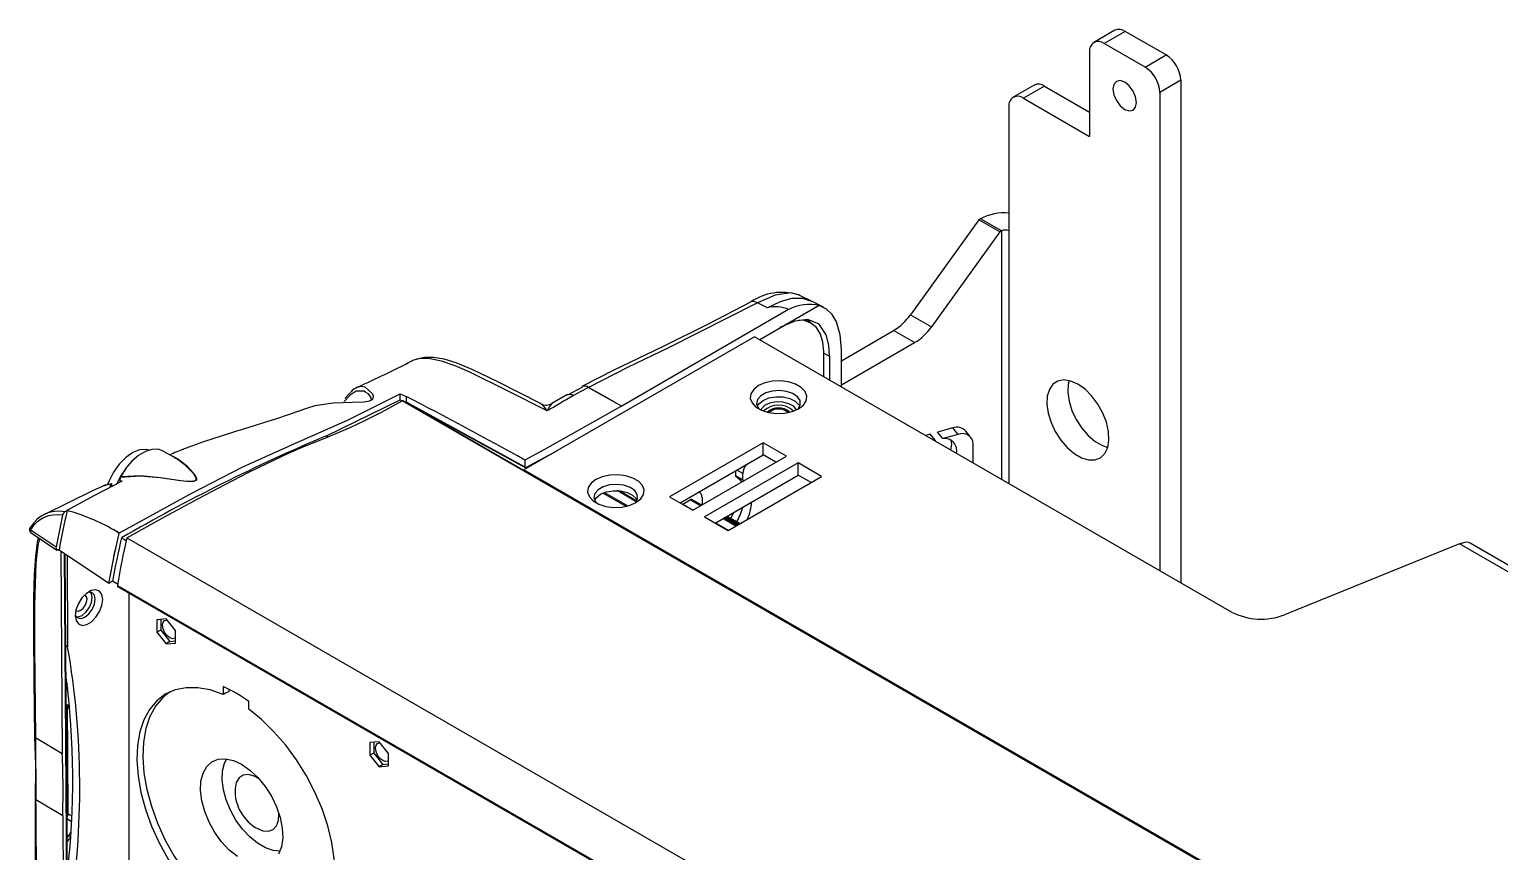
# Model space of a CAD drawing. Header units: inches. Extents: x 5 to 105, y 0 to 80.
# Drawn here: x 14.96 to 23.12, y 75.68 to 80.24 of the extents above; entities that cross this region are included whole.
import ezdxf

# ---------------------------------------------------------------- set-up
doc = ezdxf.new("R2010")
doc.units = ezdxf.units.IN
doc.header["$MEASUREMENT"] = 0

msp = doc.modelspace()

# ---------------------------------------------------------------- linework, layer by layer
for p, q in [((20.9878, 80.2395), (20.8713, 80.1723)), ((21.0452, 80.2338), (20.9287, 80.1666)), ((21.2725, 80.1026), (21.0452, 80.2338)), ((20.8475, 80.1197), (20.8475, 79.6509)), ((21.156, 80.0353), (20.9287, 80.1666)), ((21.156, 80.0353), (21.2725, 80.1026)), ((21.3537, 79.9619), (21.2372, 79.8947)), ((21.3537, 79.9619), (21.3537, 77.1728)), ((20.54, 79.9355), (20.4235, 79.8683)), ((20.5974, 79.9298), (20.4809, 79.8626)), ((20.5974, 79.9298), (20.8475, 79.7854)), ((21.2372, 79.8947), (21.2372, 77.24)), ((20.3998, 79.8157), (20.3998, 77.7235)), ((20.4809, 79.8626), (20.8475, 79.6509)), ((20.2336, 79.1879), (19.8531, 78.6607)), ((20.2427, 79.1932), (20.2336, 79.1879)), ((20.35, 79.1207), (20.2336, 79.1879)), ((20.3592, 79.126), (20.2427, 79.1932)), ((20.35, 79.1207), (19.9696, 78.5934)), ((20.3592, 79.126), (20.35, 79.1207)), ((20.3592, 79.126), (20.3592, 77.7469)), ((19.2998, 78.7377), (19.24, 78.7679)), ((19.3702, 78.7028), (19.2996, 78.7378)), ((19.1775, 78.6888), (18.2508, 78.1538)), ((19.0603, 78.6988), (19.0039, 78.7273)), ((19.3473, 78.7118), (19.0176, 78.5214)), ((19.3473, 78.7118), (19.3438, 78.7135)), ((19.8531, 78.6607), (19.9696, 78.5934)), ((19.3008, 78.6141), (19.2693, 78.6323)), ((19.301, 78.6162), (19.2834, 78.6339)), ((19.2985, 78.6154), (19.301, 78.6162)), ((19.4699, 78.4055), (19.76, 78.573)), ((19.8764, 78.5058), (19.76, 78.573)), ((18.9882, 78.5383), (17.7088, 77.7997)), ((21.6354, 77.0102), (18.9882, 78.5383)), ((19.4699, 78.2711), (19.8764, 78.5058)), ((19.3721, 78.3167), (19.3721, 78.4564)), ((19.3721, 78.4467), (19.4049, 78.4301)), ((19.4049, 78.4301), (19.4049, 78.2978)), ((19.4699, 78.2603), (19.4699, 78.4668)), ((18.0342, 78.259), (17.9496, 78.2135)), ((18.0667, 78.2573), (18.2508, 78.1538)), ((16.6126, 77.9891), (17.022, 78.1888)), ((16.7447, 78.2142), (16.7104, 78.1796)), ((16.8305, 78.2281), (16.8286, 78.2299)), ((17.022, 78.2212), (17.0551, 78.2072)), ((17.022, 78.1888), (17.022, 78.2212)), ((17.022, 78.1888), (17.0335, 78.1821)), ((66.8489, 49.4243), (17.0335, 78.1821)), ((66.8533, 49.4246), (17.0379, 78.1825)), ((17.0551, 78.2072), (17.0551, 78.1726)), ((17.0679, 78.1705), (17.7135, 77.817)), ((17.0699, 78.1663), (17.7154, 77.8127)), ((17.0724, 78.1649), (17.0703, 78.1638)), ((17.9473, 78.2151), (17.8633, 78.1675)), ((17.0948, 78.1496), (17.0961, 78.1519)), ((17.1085, 78.1417), (17.1115, 78.1435)), ((18.2508, 78.1538), (18.2505, 78.1536)), ((19.9634, 77.9982), (19.9364, 77.991)), ((19.9924, 77.9624), (19.9634, 77.9982)), ((20.0887, 78.032), (20.0035, 78.0091)), ((20.0325, 77.9732), (20.0035, 78.0091)), ((20.1177, 77.9961), (20.0325, 77.9732)), ((20.1177, 77.9961), (20.0887, 78.032)), ((20.1891, 77.9788), (20.1601, 78.0147)), ((15.8146, 77.9119), (15.8201, 77.914)), ((16.6126, 77.9892), (16.612, 77.9889)), ((16.612, 77.9889), (16.6218, 77.9831)), ((16.6126, 77.9892), (16.6223, 77.9832)), ((19.0358, 77.9503), (18.5162, 77.6504)), ((19.1657, 77.8753), (19.0358, 77.9503)), ((19.0358, 77.8828), (19.0358, 77.9503)), ((19.9924, 77.9624), (19.988, 77.9612)), ((19.9889, 77.9607), (19.9924, 77.9624)), ((20.2009, 77.8383), (20.2009, 77.9435)), ((15.7731, 77.8667), (15.7034, 77.905)), ((15.7821, 77.8612), (15.772, 77.865)), ((17.7135, 77.8542), (17.7135, 77.817)), ((17.7198, 77.8131), (17.8942, 77.9068)), ((17.8163, 77.8618), (17.8134, 77.8634)), ((17.8202, 77.867), (17.8228, 77.8655)), ((17.8671, 77.8911), (17.8661, 77.8917)), ((17.8729, 77.8953), (17.8736, 77.8949)), ((17.8904, 77.9046), (17.8903, 77.9047)), ((17.8931, 77.9061), (17.8931, 77.9062)), ((18.5746, 77.6166), (19.0358, 77.8828)), ((18.6461, 77.5754), (19.1657, 77.8753)), ((19.2306, 77.8379), (18.711, 77.5379)), ((19.1072, 77.8416), (19.0358, 77.8828)), ((19.3605, 77.7629), (19.2306, 77.8379)), ((19.2306, 77.7704), (19.2306, 77.8379)), ((15.4686, 77.7566), (15.4652, 77.7388)), ((66.2057, 49.803), (17.7088, 77.7997)), ((17.7088, 77.7997), (17.7088, 77.7952)), ((17.7234, 77.8082), (17.7157, 77.8126)), ((17.72, 77.8132), (17.7261, 77.8097)), ((18.7695, 77.5042), (19.2306, 77.7704)), ((18.8409, 77.4629), (19.3605, 77.7629)), ((18.883, 77.7946), (18.883, 77.766)), ((18.9239, 77.7423), (18.883, 77.766)), ((18.9239, 77.7791), (18.89, 77.7987)), ((18.9239, 77.7423), (18.9239, 77.7791)), ((19.302, 77.7291), (19.2306, 77.7704)), ((15.3877, 77.7169), (15.3691, 77.7085)), ((15.3813, 77.7121), (15.4193, 77.7232)), ((15.4068, 77.6974), (15.4193, 77.7232)), ((15.4193, 77.7232), (15.4194, 77.7065)), ((15.4652, 77.7388), (15.4652, 77.7289)), ((18.275, 77.597), (18.1469, 77.6709)), ((18.1547, 77.6739), (18.2841, 77.5992)), ((18.3319, 77.6228), (18.2255, 77.6843)), ((18.2402, 77.6832), (18.3353, 77.6284)), ((18.6847, 77.6741), (18.6795, 77.6771)), ((18.9294, 77.739), (18.9239, 77.7423)), ((18.5162, 77.6504), (18.6461, 77.5754)), ((18.5897, 77.6099), (18.6371, 77.6373)), ((18.5897, 77.6099), (18.6478, 77.5764)), ((18.5897, 77.6079), (18.5897, 77.6099)), ((18.6887, 77.6), (18.6306, 77.6335)), ((18.6952, 77.6038), (18.6371, 77.6373)), ((18.6966, 77.6111), (18.6911, 77.6014)), ((18.6966, 77.6478), (18.6966, 77.6111)), ((15.1481, 77.5475), (15.1124, 77.3715)), ((15.1722, 77.5723), (15.1611, 77.5664)), ((15.1723, 77.5744), (15.1737, 77.574)), ((18.711, 77.5379), (18.8409, 77.4629)), ((18.7712, 77.5051), (18.8426, 77.4639)), ((18.8836, 77.4875), (18.8121, 77.5288)), ((18.89, 77.4913), (18.8186, 77.5325)), ((18.8259, 77.5367), (18.8973, 77.4955)), ((18.8268, 77.5372), (18.8982, 77.496)), ((18.8314, 77.5399), (18.9028, 77.4987)), ((18.8317, 77.54), (18.9031, 77.4988)), ((18.836, 77.5426), (18.9075, 77.5013)), ((14.9731, 77.4502), (15.1171, 77.3537)), ((15.4301, 77.4675), (15.4636, 77.4497)), ((15.4626, 77.4457), (15.4301, 77.4675)), ((15.1168, 77.3538), (15.1274, 77.36)), ((15.1212, 77.3533), (15.1271, 77.3567)), ((15.1286, 77.3542), (15.1288, 77.354)), ((15.1391, 77.3472), (15.1466, 76.2235)), ((15.5047, 77.4224), (65.3201, 48.6645)), ((22.9008, 77.388), (21.9295, 76.9953)), ((65.4925, 52.8003), (22.9008, 77.388)), ((65.546, 52.8073), (22.9594, 77.3921)), ((15.1775, 74.6975), (15.1599, 77.3332)), ((15.1802, 74.7013), (15.1627, 77.3314)), ((15.1731, 77.3244), (15.1764, 76.8175)), ((15.4253, 77.1817), (15.4042, 77.1695)), ((15.4536, 77.1653), (15.4253, 77.1817)), ((15.4523, 77.1577), (65.2677, 48.3999)), ((15.4541, 77.1521), (65.2695, 48.3943)), ((15.5156, 77.1166), (15.5156, 75.1309)), ((15.7234, 76.9721), (15.6715, 76.9675)), ((15.6715, 76.9675), (15.6715, 76.8982)), ((15.6927, 76.9694), (15.6927, 76.9096)), ((15.7754, 76.9075), (15.7234, 76.9721)), ((15.6927, 76.9096), (15.6715, 76.8982)), ((15.6715, 76.8982), (15.7234, 76.8336)), ((15.6927, 76.9096), (15.7429, 76.8471)), ((15.7754, 76.8382), (15.7754, 76.9075)), ((15.1764, 76.8175), (15.1661, 76.8234)), ((15.7429, 76.8471), (15.7234, 76.8336)), ((15.7234, 76.8336), (15.7754, 76.8382)), ((15.7429, 76.8471), (15.7754, 76.85)), ((15.1674, 76.6176), (15.1764, 76.6123)), ((16.0388, 76.5965), (16.0388, 76.5526)), ((16.0736, 76.5692), (16.0736, 76.5801)), ((15.1683, 76.4855), (15.1881, 76.4757)), ((15.1772, 76.4862), (15.1717, 76.4889)), ((15.1772, 76.4862), (15.1739, 76.4885)), ((15.1748, 76.4802), (15.1744, 76.4825)), ((15.1846, 76.4753), (15.1748, 76.4802)), ((16.181, 76.4705), (16.181, 76.5144)), ((15.1466, 76.2235), (14.9981, 76.3124)), ((14.9981, 76.3124), (15.0007, 75.9678)), ((16.9055, 76.2897), (16.8535, 76.2851)), ((16.8535, 76.2851), (16.8535, 76.2158)), ((16.8747, 76.287), (16.8747, 76.2272)), ((16.9575, 76.2251), (16.9055, 76.2897)), ((16.8747, 76.2272), (16.8535, 76.2158)), ((16.8535, 76.2158), (16.9055, 76.1512)), ((16.8747, 76.2272), (16.925, 76.1647)), ((16.9575, 76.1558), (16.9575, 76.2251)), ((14.9974, 76.1452), (14.9954, 75.9752)), ((16.925, 76.1647), (16.9055, 76.1512)), ((16.9055, 76.1512), (16.9575, 76.1558)), ((16.925, 76.1647), (16.9575, 76.1676)), ((15.1489, 75.8792), (15.0007, 75.9678)), ((15.1489, 75.8792), (15.1567, 74.7003)), ((15.1792, 75.8905), (15.1962, 75.8801)), ((15.1731, 75.7734), (15.182, 75.768))]:
    msp.add_line(p, q)
at = {"flags": 128}
for points in [[(21.0424, 79.9513), (21.0174, 79.96), (20.9962, 79.9559), (20.9821, 79.9396), (20.9771, 79.9136), (20.9821, 79.8819), (20.9962, 79.8493), (21.0174, 79.8207), (21.0424, 79.8006), (21.0674, 79.7919), (21.0885, 79.796), (21.1027, 79.8123), (21.1077, 79.8383), (21.1027, 79.87), (21.0885, 79.9026), (21.0674, 79.9312), (21.0424, 79.9513)], [(18.9675, 78.7319), (18.9658, 78.7309), (18.7308, 78.6079), (18.4767, 78.4828), (18.2066, 78.3525), (18.0304, 78.2619)], [(19.0039, 78.7273), (18.985, 78.7346), (18.9686, 78.7324), (18.9677, 78.7316)], [(19.2398, 78.7666), (19.231, 78.7719), (19.1899, 78.7814), (19.102, 78.7701), (19.0039, 78.7273), (19.0039, 78.7273)], [(19.2989, 78.7364), (19.2557, 78.7513), (19.194, 78.7503), (19.1298, 78.7325), (19.0603, 78.6988)], [(19.2401, 78.767), (19.235, 78.7702), (19.2325, 78.771)], [(19.0039, 78.7273), (18.5113, 78.4773), (18.286, 78.3693), (18.0667, 78.2573)], [(19.4699, 78.4668), (19.4636, 78.5487), (19.4421, 78.622), (19.4189, 78.6614), (19.3874, 78.6921), (19.3438, 78.7135)], [(19.4049, 78.4301), (19.4005, 78.4926), (19.386, 78.5492), (19.3459, 78.6082), (19.2837, 78.6339), (19.2113, 78.6258), (19.1286, 78.5892)], [(19.3721, 78.4564), (19.3674, 78.5086), (19.3536, 78.5533), (19.3311, 78.589), (19.3008, 78.6141), (19.2639, 78.6278), (19.2351, 78.6302)], [(17.8375, 78.127), (17.6208, 78.2363), (17.4045, 78.344), (17.3265, 78.3775), (17.2503, 78.4035), (17.1886, 78.4163), (17.1308, 78.4169), (17.0907, 78.4061), (17.0862, 78.4031)], [(17.8049, 78.1667), (17.5632, 78.2884), (17.4219, 78.3563), (17.3332, 78.3928), (17.2655, 78.4134), (17.2072, 78.4232), (17.1569, 78.4233), (17.1135, 78.4148), (17.0984, 78.4082)], [(16.7858, 78.2582), (16.8038, 78.2637), (16.8257, 78.2603), (16.8675, 78.2221), (16.8719, 78.2093), (16.87, 78.195), (16.8688, 78.1935)], [(18.0663, 78.2571), (18.0241, 78.2339), (17.9839, 78.2115)], [(18.0325, 78.2629), (18.0311, 78.2623), (18.03, 78.2617)], [(18.2505, 78.1536), (18.1401, 78.2157), (18.0663, 78.2571)], [(19.2325, 78.1387), (19.2592, 78.1593), (19.2749, 78.1835), (19.2781, 78.2092), (19.2686, 78.2345), (19.2471, 78.2571), (19.2155, 78.2754), (19.1763, 78.2877), (19.1326, 78.2932), (19.088, 78.2914), (19.0461, 78.2824), (19.0103, 78.2669), (18.9835, 78.2462), (18.9679, 78.222), (18.9647, 78.1963), (18.9742, 78.1711), (18.9957, 78.1484), (19.0273, 78.1302), (19.0665, 78.1178), (19.1102, 78.1123), (19.1548, 78.1142), (19.1967, 78.1232), (19.2325, 78.1387)], [(19.229, 78.1367), (19.2307, 78.1387), (19.2422, 78.1609), (19.2405, 78.184), (19.2259, 78.2055), (19.2, 78.2232), (19.1656, 78.235), (19.1264, 78.2398), (19.0867, 78.2369), (19.0507, 78.2267), (19.0223, 78.2104), (19.0047, 78.1896), (18.9998, 78.1667), (19.008, 78.144), (19.0138, 78.1367)], [(20.7826, 78.2751), (20.7428, 78.2926), (20.7052, 78.2985), (20.6718, 78.2925), (20.6443, 78.2747), (20.6243, 78.2462), (20.6128, 78.2085), (20.6104, 78.1637), (20.6174, 78.1142), (20.6333, 78.0626), (20.6572, 78.0117), (20.6878, 77.9643), (20.7236, 77.9229), (20.7626, 77.8897), (20.8026, 77.8666), (20.8416, 77.8548), (20.8773, 77.8549), (20.908, 77.8669), (20.9319, 77.8902), (20.9478, 77.9235), (20.9547, 77.965), (20.9524, 78.0125), (20.9409, 78.0634), (20.9209, 78.115), (20.8934, 78.1645), (20.86, 78.2092), (20.8224, 78.2467), (20.7826, 78.2751)], [(20.7337, 78.2951), (20.7292, 78.2758), (20.7269, 78.231), (20.7339, 78.1814), (20.7497, 78.1298), (20.7736, 78.0789), (20.8043, 78.0315), (20.8401, 77.9901), (20.879, 77.9569), (20.9191, 77.9338), (20.9479, 77.924)], [(15.4636, 77.4497), (15.8578, 77.6673), (16.1492, 77.8161), (16.44, 77.9485), (16.7301, 78.0755), (17.022, 78.2212)], [(15.5047, 77.4224), (15.7174, 77.5399), (15.8983, 77.6379), (16.0509, 77.7185), (16.1786, 77.784), (16.2849, 77.8366), (16.3977, 77.8894), (16.4875, 77.9287), (16.5623, 77.9593), (16.6228, 77.9834), (16.683, 78.0081), (16.7486, 78.0367), (16.8252, 78.073), (16.9183, 78.1203), (17.0335, 78.1821)], [(16.8688, 78.1935), (16.8646, 78.1884), (16.8545, 78.1826), (16.8426, 78.1789), (16.8209, 78.1755), (16.7567, 78.1727), (16.6504, 78.1691), (16.5487, 78.1548), (16.5014, 78.1404)], [(16.7453, 78.2294), (16.7322, 78.2158), (16.715, 78.1964)], [(16.8286, 78.2299), (16.8217, 78.2361), (16.777, 78.236), (16.7447, 78.2142)], [(16.8302, 78.2306), (16.8417, 78.2237), (16.8573, 78.2028), (16.8601, 78.1923), (16.859, 78.1888)], [(17.0653, 78.1674), (17.0654, 78.1675), (17.0668, 78.1675), (17.0699, 78.1663)], [(17.9484, 78.2163), (17.9479, 78.2161), (17.947, 78.2157)], [(19.0034, 78.1524), (19.0121, 78.1661), (19.0353, 78.185)], [(19.0248, 78.1313), (19.0286, 78.1401), (19.0461, 78.1582), (19.0738, 78.1715), (19.1079, 78.1781), (19.1438, 78.1771), (19.1767, 78.1687), (19.2021, 78.1541), (19.2166, 78.1351), (19.2179, 78.1313)], [(19.0353, 78.185), (19.0679, 78.1984), (19.1063, 78.205), (19.1464, 78.204), (19.1837, 78.1956), (19.2143, 78.1807), (19.2348, 78.1608), (19.2394, 78.1524)], [(16.5013, 78.1408), (16.4064, 78.1067), (16.33, 78.0812), (16.2686, 78.0617), (16.2116, 78.0441), (16.1573, 78.0275), (16.1021, 78.0104), (16.029, 77.9872), (15.931, 77.9544), (15.8481, 77.9247), (15.8146, 77.912)], [(18.2505, 78.1536), (17.823, 77.9125), (17.7135, 77.8542)], [(15.6282, 77.9094), (15.6117, 77.9131), (15.5761, 77.9106), (15.5378, 77.8954), (15.4992, 77.8685), (15.4629, 77.8318), (15.4312, 77.7876), (15.4064, 77.7388), (15.3983, 77.7175)], [(15.7034, 77.905), (15.6781, 77.9137), (15.6443, 77.9132), (15.6076, 77.9015), (15.57, 77.8792), (15.5335, 77.8474), (15.5002, 77.808), (15.4718, 77.7631)], [(20.0783, 77.9644), (20.0812, 77.9422), (20.075, 77.911)], [(15.7573, 77.8757), (15.7602, 77.8753), (15.7879, 77.8607), (15.8334, 77.8249), (15.8781, 77.7779), (15.8912, 77.7532), (15.8906, 77.7454), (15.8875, 77.7412), (15.8828, 77.7383), (15.8765, 77.7364), (15.8739, 77.7359), (15.86, 77.7348), (15.8382, 77.7356), (15.8031, 77.7395), (15.69, 77.7551), (15.5784, 77.7638), (15.4686, 77.7566)], [(15.4718, 77.7631), (15.5806, 77.768), (15.6914, 77.7576), (15.8053, 77.7405), (15.8385, 77.7365), (15.8601, 77.7354), (15.8737, 77.7363), (15.8762, 77.7368), (15.8823, 77.7386), (15.8868, 77.7414), (15.8897, 77.7455), (15.89, 77.7532), (15.8743, 77.7798), (15.8291, 77.8253), (15.7824, 77.8611), (15.7821, 77.8612)], [(15.4986, 77.8056), (15.4701, 77.7651), (15.4454, 77.7168)], [(15.4686, 77.7566), (15.4687, 77.7578), (15.4688, 77.7588)], [(18.3297, 77.6175), (18.3565, 77.6382), (18.3721, 77.6623), (18.3753, 77.6881), (18.3658, 77.7133), (18.3443, 77.7359), (18.3127, 77.7542), (18.2735, 77.7666), (18.2298, 77.772), (18.1852, 77.7702), (18.1433, 77.7612), (18.1075, 77.7457), (18.0808, 77.7251), (18.0651, 77.7009), (18.0619, 77.6751), (18.0714, 77.6499), (18.0929, 77.6273), (18.1245, 77.609), (18.1637, 77.5967), (18.2074, 77.5912), (18.252, 77.593), (18.2939, 77.602), (18.3297, 77.6175)], [(18.883, 77.766), (18.907, 77.7453), (18.9161, 77.7313)], [(15.3808, 77.7133), (15.3184, 77.6853), (15.0475, 77.5526)], [(15.4797, 77.7364), (15.326, 77.6567), (15.1723, 77.5744)], [(15.4797, 77.7364), (15.4756, 77.7371), (15.4652, 77.7388)], [(18.3262, 77.6155), (18.3279, 77.6175), (18.3394, 77.6397), (18.3377, 77.6628), (18.3232, 77.6844), (18.2973, 77.702), (18.2628, 77.7138), (18.2236, 77.7186), (18.1839, 77.7157), (18.1479, 77.7056), (18.1196, 77.6892), (18.102, 77.6684), (18.097, 77.6455), (18.1052, 77.6229), (18.111, 77.6155)], [(18.1325, 77.6638), (18.1652, 77.6772), (18.2036, 77.6838), (18.2436, 77.6829), (18.2809, 77.6745), (18.3115, 77.6595), (18.332, 77.6396), (18.3366, 77.6312)], [(18.1006, 77.6312), (18.1093, 77.645), (18.1325, 77.6638)], [(18.8563, 77.5309), (18.8711, 77.5589), (18.873, 77.5639)], [(14.9708, 77.4665), (14.9693, 77.4589), (14.9706, 77.4529), (14.9733, 77.4506)], [(14.9708, 77.4665), (14.9954, 77.45), (15.1124, 77.3715)], [(15.0123, 77.4239), (15.0067, 77.3962), (14.9973, 77.3189), (14.9911, 77.2187), (14.9876, 77.0896), (14.9872, 76.8915), (14.9897, 76.6362), (14.9923, 76.3201)], [(15.4042, 77.1695), (15.4363, 77.3307), (15.4626, 77.4457)], [(15.4626, 77.4457), (15.4631, 77.448), (15.4636, 77.4497)], [(15.0196, 77.419), (15.0108, 77.3802), (15.0003, 77.2817), (14.9926, 77.0501), (14.993, 76.8129), (14.9981, 76.3124)], [(15.1211, 77.3534), (15.1188, 77.3529), (15.1168, 77.3538)], [(15.4042, 77.1695), (15.3339, 77.2167), (15.2635, 77.2638), (15.1288, 77.354)], [(15.4754, 77.4219), (15.4919, 77.4123), (15.5014, 77.4067)], [(15.371, 77.0794), (15.3662, 77.1067), (15.3527, 77.1253), (15.3323, 77.133), (15.3073, 77.1289), (15.2808, 77.1133), (15.256, 77.0883), (15.2358, 77.0568), (15.2228, 77.0226), (15.2184, 76.9899), (15.2232, 76.9626), (15.2366, 76.944), (15.257, 76.9363), (15.282, 76.9404), (15.3085, 76.956), (15.3333, 76.981), (15.3535, 77.0125), (15.3666, 77.0467), (15.371, 77.0794)], [(15.222, 77.0197), (15.2247, 77.0178), (15.2362, 77.0157), (15.2496, 77.0205), (15.263, 77.0314), (15.2743, 77.0468), (15.2818, 77.0644), (15.2844, 77.0814), (15.2816, 77.0953), (15.2739, 77.1039), (15.2713, 77.1051)], [(15.3291, 77.0809), (15.3246, 77.1034), (15.3121, 77.1174), (15.2936, 77.1207), (15.2903, 77.1202)], [(15.3127, 77.0904), (15.3082, 77.1129), (15.3034, 77.1205)], [(15.2188, 76.9945), (15.2199, 76.9918), (15.2324, 76.9778), (15.2509, 76.9744), (15.2727, 76.9822), (15.2944, 76.9999), (15.3127, 77.0249), (15.3249, 77.0533), (15.3291, 77.0809)], [(15.2247, 76.9842), (15.2345, 76.9839), (15.2563, 76.9917), (15.278, 77.0094), (15.2963, 77.0344), (15.3085, 77.0628), (15.3127, 77.0904)], [(15.7027, 76.9373), (15.7057, 76.9533), (15.7145, 76.9634), (15.7275, 76.9659), (15.7285, 76.9658)], [(15.7754, 76.8679), (15.7714, 76.8648), (15.7583, 76.8622), (15.7429, 76.8676), (15.7275, 76.88), (15.7145, 76.8976), (15.7057, 76.9178), (15.7027, 76.9373)], [(15.1676, 76.5985), (15.1722, 76.6042), (15.1764, 76.6123)], [(15.1758, 76.5891), (15.1748, 76.5879), (15.1662, 76.5812)], [(16.0388, 76.5526), (15.9674, 76.5775), (15.8984, 76.5901), (15.8333, 76.5903), (15.7729, 76.578), (15.7185, 76.5535), (15.671, 76.5172), (15.6312, 76.4698), (15.5998, 76.412), (15.5774, 76.345), (15.5644, 76.2698), (15.5609, 76.1878), (15.5671, 76.1004), (15.5829, 76.0092), (15.6079, 75.9158), (15.6418, 75.8218), (15.6838, 75.7289), (15.7334, 75.6387), (15.7896, 75.5527), (15.8515, 75.4726), (15.9178, 75.3997), (15.9876, 75.3354)], [(15.743, 76.5664), (15.704, 76.5355), (15.6639, 76.4881), (15.6324, 76.4301), (15.6099, 76.3629), (15.5969, 76.2874), (15.5935, 76.2051), (15.5998, 76.1173), (15.6158, 76.0258), (15.6411, 75.932), (15.6753, 75.8378), (15.7177, 75.7446), (15.7677, 75.6542), (15.8243, 75.5682), (15.8866, 75.4881), (15.9534, 75.4153), (16.0235, 75.3512)], [(15.1683, 76.4881), (15.1696, 76.4887), (15.1731, 76.489), (15.174, 76.4886)], [(15.1792, 75.8905), (15.177, 76.2251), (15.1748, 76.4802)], [(16.2322, 75.1942), (16.3019, 75.178), (16.3683, 75.1743), (16.4302, 75.183), (16.4864, 75.204), (16.5359, 75.237), (16.578, 75.2813), (16.6119, 75.3362), (16.6369, 75.4007), (16.6526, 75.4737), (16.6589, 75.5539), (16.6554, 75.6399), (16.6424, 75.7302), (16.62, 75.8231), (16.5886, 75.9171), (16.5488, 76.0105), (16.5013, 76.1017), (16.4468, 76.189), (16.3865, 76.2709), (16.3213, 76.346), (16.2524, 76.4129), (16.181, 76.4705)], [(14.9924, 76.3192), (14.9976, 76.1612), (14.9974, 76.1452)], [(16.8847, 76.2549), (16.8878, 76.271), (16.8965, 76.281), (16.9096, 76.2835), (16.9106, 76.2834)], [(16.9575, 76.1855), (16.9535, 76.1824), (16.9404, 76.1799), (16.925, 76.1852), (16.9096, 76.1976), (16.8965, 76.2153), (16.8878, 76.2354), (16.8847, 76.2549)], [(16.1188, 75.6524), (16.0735, 75.6892), (16.0311, 75.7348), (15.9931, 75.7871), (15.9613, 75.8442), (15.9369, 75.9036), (15.9208, 75.9629), (15.9138, 76.0196), (15.9162, 76.0716), (15.9278, 76.1165), (15.9481, 76.1527), (15.9764, 76.1786), (16.0114, 76.1931), (16.0518, 76.1956), (16.0959, 76.1862), (16.1419, 76.165)], [(16.3547, 75.6828), (16.3178, 75.6863), (16.2744, 75.7011), (16.2302, 75.7266), (16.1868, 75.7619), (16.1462, 75.8056), (16.1099, 75.8557), (16.0794, 75.9103), (16.056, 75.9672), (16.0406, 76.024), (16.0339, 76.0784), (16.0361, 76.1281), (16.0472, 76.1712), (16.0591, 76.1949)], [(16.1419, 76.165), (16.1878, 76.1331), (16.2319, 76.0917), (16.2723, 76.0425), (16.3074, 75.9875), (16.3357, 75.929), (16.356, 75.8693), (16.3676, 75.811), (16.3699, 75.7563), (16.3629, 75.7076), (16.3469, 75.6669)], [(16.2393, 76.0836), (16.2107, 76.0995), (16.1788, 76.1076), (16.1504, 76.1041), (16.1278, 76.0891), (16.1125, 76.064), (16.1058, 76.0304), (16.1057, 76.0293)], [(16.2346, 75.806), (16.2601, 75.7963), (16.2905, 75.794), (16.3162, 75.8033), (16.3354, 75.8235), (16.3465, 75.8532), (16.3487, 75.8901), (16.3484, 75.8945)], [(15.1954, 75.8482), (15.1876, 75.853), (15.1725, 75.8622)], [(15.1732, 75.7543), (15.1778, 75.76), (15.182, 75.768)]]:
    msp.add_lwpolyline(points, dxfattribs=at)
for centre, radius, start, end in [((21.0115, 80.1868), 0.0577, 54.38446, 114.30658), ((20.897, 80.1277), 0.0501, 50.79805, 189.21573), ((21.061, 79.8867), 0.1764, 2.60474, 57.3955), ((21.1774, 79.9539), 0.1764, 2.60474, 57.3955), ((20.4492, 79.8237), 0.0501, 50.79601, 189.21404), ((20.5638, 79.8828), 0.0578, 54.38531, 114.30264), ((20.3764, 78.9391), 0.2872, 85.34124, 117.75131), ((20.3795, 79.0868), 0.0441, 62.60575, 117.39674), ((19.1415, 78.4758), 0.3091, 74.00731, 124.12313), ((19.1045, 78.5253), 0.1791, 65.92365, 104.26472), ((19.2945, 78.4632), 0.2541, 78.01812, 117.4139), ((19.5981, 78.8382), 0.3107, 301.39291, 325.14819), ((19.7146, 78.771), 0.3107, 301.39291, 325.14819), ((14.304, 83.7822), 6.0549, 294.19399, 297.34948), ((16.8268, 78.1606), 0.1059, 112.7982, 138.45408), ((18.0674, 78.1932), 0.0781, 118.31443, 118.60878), ((18.0448, 78.2295), 0.0354, 51.74886, 113.90141), ((18.0437, 78.2263), 0.0383, 53.70518, 106.96328), ((18.1012, 78.1975), 0.0691, 119.99187, 120.34047), ((17.036, 78.1784), 0.00452, 65.22759, 124.18902), ((6.0093, 56.8157), 24.075, 60.91179, 62.68988), ((17.0725, 78.1701), 0.00463, 174.668, 236.02831), ((17.8316, 78.2137), 0.0549, 239.33334, 305.06201), ((17.7328, 78.0673), 0.1206, 29.68715, 53.80955), ((22.1547, 70.8159), 8.4906, 119.42097, 120.56146), ((17.9479, 78.0844), 0.1183, 135.30714, 158.88408), ((17.9614, 78.1793), 0.0392, 55.02789, 109.43125), ((19.1213, 78.0383), 0.1209, 46.41256, 133.04443), ((19.1214, 78.0582), 0.0861, 45.06485, 134.93495), ((19.1214, 78.0533), 0.0838, 50.0601, 129.94072), ((20.1114, 77.9696), 0.0664, 42.80969, 109.99402), ((20.1413, 77.9413), 0.0597, 2.10085, 113.33282), ((20.601, 68.5702), 10.2285, 112.95344, 120.07329), ((16.9463, 74.9914), 3.1322, 111.07457, 112.59061), ((20.043, 77.9066), 0.0673, 347.04522, 98.99494), ((19.0117, 77.775), 0.0879, 142.18941, 177.35586), ((18.6714, 77.6519), 0.0255, 350.85504, 74.48829), ((18.5652, 77.6868), 0.3695, 330.95684, 345.21528), ((18.6622, 77.6454), 0.3109, 337.26707, 355.52223), ((15.1179, 77.379), 0.1712, 79.8268, 149.26211), ((15.1255, 77.3924), 0.1776, 78.44124, 149.22384), ((20.2089, 76.4267), 5.1642, 167.16423, 169.65356), ((15.177, 77.5416), 0.0295, 122.6033, 168.36809), ((14.8698, 76.4798), 1.1355, 60.43364, 74.47551), ((14.9843, 77.4671), 0.0201, 139.7598, 236.09359), ((14.9796, 77.4747), 0.0121, 153.14875, 222.9306), ((14.9756, 77.4755), 0.00821, 109.02337, 145.34341), ((15.1287, 77.3662), 0.0172, 161.95985, 226.08568), ((15.1312, 77.3577), 0.00438, 181.39777, 234.49257), ((20.4775, 76.2526), 5.1369, 166.84301, 169.57982), ((15.5945, 77.2972), 0.1653, 157.76482, 179.17712), ((20.5142, 76.2929), 5.1352, 167.2946, 170.30511), ((22.9372, 77.3493), 0.0481, 62.64366, 114.05964), ((15.4574, 77.1563), 0.0053, 163.94496, 231.51212), ((21.7989, 77.33), 0.3592, 242.9115, 291.30608), ((10.7047, 76.0384), 4.5391, 350.88116, 9.88242), ((10.6566, 76.0771), 4.5482, 353.39108, 7.3725), ((15.7217, 75.883), 0.7808, 53.96688, 66.0385), ((15.1773, 76.4781), 0.0165, 45.26978, 129.30213), ((15.1807, 76.495), 0.00949, 248.54797, 311.72838), ((15.2166, 76.5182), 0.0508, 219.14727, 235.8151), ((15.0011, 76.3198), 0.00804, 177.8689, 248.22095), ((10.6044, 76.0211), 4.5467, 358.21186, 2.55174), ((75.215, 75.9484), 60.2195, 179.974601, 180.688427), ((15.0035, 75.9751), 0.00788, 179.58594, 248.98851), ((-86.1551, 75.1088), 101.1595, 0.061858, 0.486541), ((16.3414, 76.0165), 0.236, 176.88407, 243.11058), ((15.1453, 75.8907), 0.0339, 322.98191, 359.63048), ((15.4107, 75.6739), 0.2473, 150.70279, 157.63479), ((15.1413, 75.7842), 0.0563, 302.91388, 338.63735), ((15.2022, 75.8041), 0.0413, 240.8344, 257.23732)]:
    msp.add_arc(centre, radius, start, end)
for centre, major_axis, ratio, start_param, end_param in [((17.0682, 78.1478), (-0.014, 0.0238), 0.582223, 5.511349, 6.227533), ((17.72, 77.8207), (0.00459, 0.00796), 0.577295, 2.356079, 3.891823), ((22.9008, 77.2965), (0.0735, 0.086), 0.666569, 0.727348, 0.908668), ((15.5411, 75.6828), (6.9198, 3.3746), 0.073638, 1.457922, 1.462962)]:
    msp.add_ellipse(centre, major_axis=major_axis, ratio=ratio, start_param=start_param, end_param=end_param)

doc.saveas('drawing.dxf')
